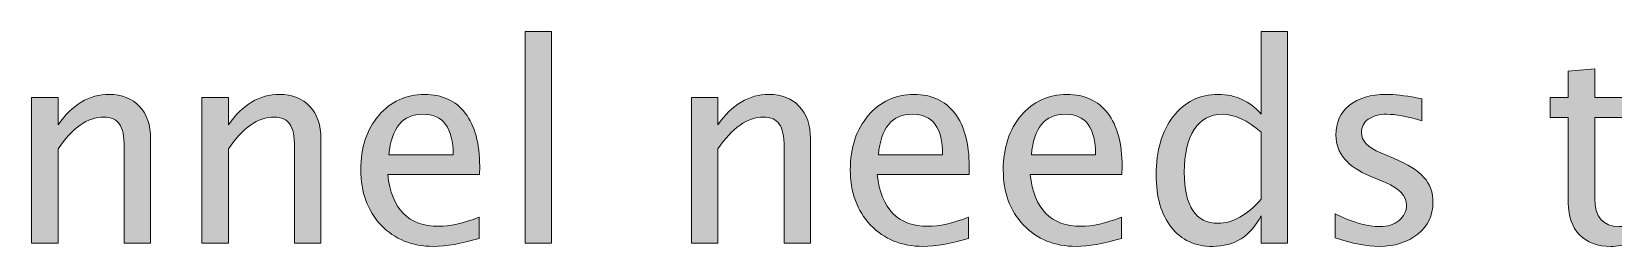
# Model space of a CAD drawing. Header units: inches. Extents: x 4 to 816, y 71 to 806.
# Drawn here: x 127.12 to 168.05, y 752.53 to 758.09 of the extents above; entities that cross this region are included whole.
import ezdxf

# ---------------------------------------------------------------- set-up
doc = ezdxf.new("R2010")
doc.units = ezdxf.units.IN
doc.header["$MEASUREMENT"] = 0
doc.layers.add('Layer 1', color=7, linetype='Continuous')

# ---------------------------------------------------------------- blocks, each defined once
blk = doc.blocks.new('block 344')
at = {"layer": 'Layer 1', "true_color": 0x231f20}
h = blk.add_hatch(color=250, dxfattribs=at)
h.dxf.hatch_style = 2
h.paths.add_polyline_path([(139.895, 752.614), (139.895, 758.09), (140.578, 758.09), (140.578, 752.614)])
h = blk.add_hatch(color=250, dxfattribs=at)
h.dxf.hatch_style = 2
edge = h.paths.add_edge_path()
edge.add_spline(control_points=[(158.937, 752.614), (158.937, 752.614), (158.937, 753.321), (158.937, 753.321), (158.659, 752.792), (158.24, 752.527), (157.68, 752.527), (157.226, 752.527), (156.869, 752.693), (156.609, 753.023), (156.349, 753.354), (156.218, 753.806), (156.218, 754.379), (156.218, 755.006), (156.366, 755.51), (156.661, 755.891), (156.956, 756.273), (157.344, 756.463), (157.826, 756.463), (158.273, 756.463), (158.643, 756.293), (158.937, 755.95), (158.937, 755.95), (158.937, 758.09), (158.937, 758.09), (158.937, 758.09), (159.62, 758.09), (159.62, 758.09), (159.62, 758.09), (159.62, 752.614), (159.62, 752.614), (159.62, 752.614), (158.937, 752.614), (158.937, 752.614)], knot_values=[0, 0, 0, 0, 1, 1, 1, 2, 2, 2, 3, 3, 3, 4, 4, 4, 5, 5, 5, 6, 6, 6, 7, 7, 7, 8, 8, 8, 9, 9, 9, 10, 10, 10, 11, 11, 11, 11], degree=3, periodic=1)
edge = h.paths.add_edge_path()
edge.add_spline(control_points=[(158.937, 755.482), (158.583, 755.794), (158.247, 755.95), (157.93, 755.95), (157.617, 755.95), (157.375, 755.819), (157.204, 755.558), (157.032, 755.297), (156.946, 754.927), (156.946, 754.449), (156.946, 753.568), (157.238, 753.128), (157.822, 753.128), (158.202, 753.128), (158.573, 753.334), (158.937, 753.748), (158.937, 753.748), (158.937, 755.482), (158.937, 755.482)], knot_values=[0, 0, 0, 0, 1, 1, 1, 2, 2, 2, 3, 3, 3, 4, 4, 4, 5, 5, 5, 6, 6, 6, 6], degree=3, periodic=1)
h = blk.add_hatch(color=250, dxfattribs=at)
h.dxf.hatch_style = 2
edge = h.paths.add_edge_path()
edge.add_spline(control_points=[(168.533, 752.614), (168.322, 752.556), (168.139, 752.527), (167.985, 752.527), (167.638, 752.527), (167.367, 752.627), (167.173, 752.826), (166.979, 753.024), (166.882, 753.301), (166.882, 753.655), (166.882, 753.655), (166.882, 755.867), (166.882, 755.867), (166.882, 755.867), (166.41, 755.867), (166.41, 755.867), (166.41, 755.867), (166.41, 756.38), (166.41, 756.38), (166.41, 756.38), (166.882, 756.38), (166.882, 756.38), (166.882, 756.38), (166.882, 757.064), (166.882, 757.064), (166.882, 757.064), (167.565, 757.129), (167.565, 757.129), (167.565, 757.129), (167.565, 756.38), (167.565, 756.38), (167.565, 756.38), (168.55, 756.38), (168.55, 756.38), (168.55, 756.38), (168.55, 755.867), (168.55, 755.867), (168.55, 755.867), (167.565, 755.867), (167.565, 755.867), (167.565, 755.867), (167.565, 753.779), (167.565, 753.779), (167.565, 753.287), (167.778, 753.041), (168.203, 753.041), (168.293, 753.041), (168.403, 753.056), (168.533, 753.086), (168.533, 753.086), (168.533, 752.614), (168.533, 752.614)], knot_values=[0, 0, 0, 0, 1, 1, 1, 2, 2, 2, 3, 3, 3, 4, 4, 4, 5, 5, 5, 6, 6, 6, 7, 7, 7, 8, 8, 8, 9, 9, 9, 10, 10, 10, 11, 11, 11, 12, 12, 12, 13, 13, 13, 14, 14, 14, 15, 15, 15, 16, 16, 16, 17, 17, 17, 17], degree=3, periodic=1)
h = blk.add_hatch(color=250, dxfattribs=at)
h.dxf.hatch_style = 2
edge = h.paths.add_edge_path()
edge.add_spline(control_points=[(127.123, 752.614), (127.123, 752.614), (127.123, 756.38), (127.123, 756.38), (127.123, 756.38), (127.806, 756.38), (127.806, 756.38), (127.806, 756.38), (127.806, 755.673), (127.806, 755.673), (128.167, 756.2), (128.609, 756.463), (129.131, 756.463), (129.459, 756.463), (129.72, 756.36), (129.913, 756.153), (130.106, 755.946), (130.203, 755.668), (130.203, 755.319), (130.203, 755.319), (130.203, 752.614), (130.203, 752.614), (130.203, 752.614), (129.52, 752.614), (129.52, 752.614), (129.52, 752.614), (129.52, 755.097), (129.52, 755.097), (129.52, 755.377), (129.479, 755.576), (129.396, 755.695), (129.314, 755.814), (129.179, 755.874), (128.989, 755.874), (128.571, 755.874), (128.176, 755.6), (127.806, 755.052), (127.806, 755.052), (127.806, 752.614), (127.806, 752.614), (127.806, 752.614), (127.123, 752.614), (127.123, 752.614)], knot_values=[0, 0, 0, 0, 1, 1, 1, 2, 2, 2, 3, 3, 3, 4, 4, 4, 5, 5, 5, 6, 6, 6, 7, 7, 7, 8, 8, 8, 9, 9, 9, 10, 10, 10, 11, 11, 11, 12, 12, 12, 13, 13, 13, 14, 14, 14, 14], degree=3, periodic=1)
h = blk.add_hatch(color=250, dxfattribs=at)
h.dxf.hatch_style = 2
edge = h.paths.add_edge_path()
edge.add_spline(control_points=[(131.531, 752.614), (131.531, 752.614), (131.531, 756.38), (131.531, 756.38), (131.531, 756.38), (132.214, 756.38), (132.214, 756.38), (132.214, 756.38), (132.214, 755.673), (132.214, 755.673), (132.575, 756.2), (133.016, 756.463), (133.539, 756.463), (133.867, 756.463), (134.128, 756.36), (134.321, 756.153), (134.514, 755.946), (134.61, 755.668), (134.61, 755.319), (134.61, 755.319), (134.61, 752.614), (134.61, 752.614), (134.61, 752.614), (133.927, 752.614), (133.927, 752.614), (133.927, 752.614), (133.927, 755.097), (133.927, 755.097), (133.927, 755.377), (133.886, 755.576), (133.804, 755.695), (133.722, 755.814), (133.586, 755.874), (133.397, 755.874), (132.978, 755.874), (132.584, 755.6), (132.214, 755.052), (132.214, 755.052), (132.214, 752.614), (132.214, 752.614), (132.214, 752.614), (131.531, 752.614), (131.531, 752.614)], knot_values=[0, 0, 0, 0, 1, 1, 1, 2, 2, 2, 3, 3, 3, 4, 4, 4, 5, 5, 5, 6, 6, 6, 7, 7, 7, 8, 8, 8, 9, 9, 9, 10, 10, 10, 11, 11, 11, 12, 12, 12, 13, 13, 13, 14, 14, 14, 14], degree=3, periodic=1)
h = blk.add_hatch(color=250, dxfattribs=at)
h.dxf.hatch_style = 2
edge = h.paths.add_edge_path()
edge.add_spline(control_points=[(138.699, 752.735), (138.241, 752.597), (137.849, 752.527), (137.523, 752.527), (136.966, 752.527), (136.513, 752.712), (136.164, 753.08), (135.815, 753.449), (135.64, 753.926), (135.64, 754.513), (135.64, 755.083), (135.795, 755.551), (136.103, 755.916), (136.412, 756.281), (136.807, 756.463), (137.287, 756.463), (137.743, 756.463), (138.095, 756.301), (138.343, 755.976), (138.592, 755.651), (138.716, 755.191), (138.716, 754.594), (138.716, 754.594), (138.713, 754.386), (138.713, 754.386), (138.713, 754.386), (136.337, 754.386), (136.337, 754.386), (136.437, 753.494), (136.875, 753.048), (137.652, 753.048), (137.936, 753.048), (138.285, 753.125), (138.699, 753.28), (138.699, 753.28), (138.699, 752.735), (138.699, 752.735)], knot_values=[0, 0, 0, 0, 1, 1, 1, 2, 2, 2, 3, 3, 3, 4, 4, 4, 5, 5, 5, 6, 6, 6, 7, 7, 7, 8, 8, 8, 9, 9, 9, 10, 10, 10, 11, 11, 11, 12, 12, 12, 12], degree=3, periodic=1)
edge = h.paths.add_edge_path()
edge.add_spline(control_points=[(136.368, 754.899), (136.368, 754.899), (138.03, 754.899), (138.03, 754.899), (138.03, 755.6), (137.768, 755.95), (137.246, 755.95), (136.721, 755.95), (136.429, 755.6), (136.368, 754.899)], knot_values=[0, 0, 0, 0, 1, 1, 1, 2, 2, 2, 3, 3, 3, 3], degree=3, periodic=1)
h = blk.add_hatch(color=250, dxfattribs=at)
h.dxf.hatch_style = 2
edge = h.paths.add_edge_path()
edge.add_spline(control_points=[(144.195, 752.614), (144.195, 752.614), (144.195, 756.38), (144.195, 756.38), (144.195, 756.38), (144.878, 756.38), (144.878, 756.38), (144.878, 756.38), (144.878, 755.673), (144.878, 755.673), (145.239, 756.2), (145.681, 756.463), (146.203, 756.463), (146.531, 756.463), (146.792, 756.36), (146.985, 756.153), (147.178, 755.946), (147.275, 755.668), (147.275, 755.319), (147.275, 755.319), (147.275, 752.614), (147.275, 752.614), (147.275, 752.614), (146.592, 752.614), (146.592, 752.614), (146.592, 752.614), (146.592, 755.097), (146.592, 755.097), (146.592, 755.377), (146.551, 755.576), (146.468, 755.695), (146.386, 755.814), (146.251, 755.874), (146.061, 755.874), (145.643, 755.874), (145.248, 755.6), (144.878, 755.052), (144.878, 755.052), (144.878, 752.614), (144.878, 752.614), (144.878, 752.614), (144.195, 752.614), (144.195, 752.614)], knot_values=[0, 0, 0, 0, 1, 1, 1, 2, 2, 2, 3, 3, 3, 4, 4, 4, 5, 5, 5, 6, 6, 6, 7, 7, 7, 8, 8, 8, 9, 9, 9, 10, 10, 10, 11, 11, 11, 12, 12, 12, 13, 13, 13, 14, 14, 14, 14], degree=3, periodic=1)
h = blk.add_hatch(color=250, dxfattribs=at)
h.dxf.hatch_style = 2
edge = h.paths.add_edge_path()
edge.add_spline(control_points=[(151.363, 752.735), (150.906, 752.597), (150.514, 752.527), (150.188, 752.527), (149.631, 752.527), (149.177, 752.712), (148.828, 753.08), (148.479, 753.449), (148.305, 753.926), (148.305, 754.513), (148.305, 755.083), (148.459, 755.551), (148.768, 755.916), (149.076, 756.281), (149.471, 756.463), (149.952, 756.463), (150.407, 756.463), (150.759, 756.301), (151.008, 755.976), (151.256, 755.651), (151.381, 755.191), (151.381, 754.594), (151.381, 754.594), (151.377, 754.386), (151.377, 754.386), (151.377, 754.386), (149.002, 754.386), (149.002, 754.386), (149.101, 753.494), (149.539, 753.048), (150.316, 753.048), (150.6, 753.048), (150.949, 753.125), (151.363, 753.28), (151.363, 753.28), (151.363, 752.735), (151.363, 752.735)], knot_values=[0, 0, 0, 0, 1, 1, 1, 2, 2, 2, 3, 3, 3, 4, 4, 4, 5, 5, 5, 6, 6, 6, 7, 7, 7, 8, 8, 8, 9, 9, 9, 10, 10, 10, 11, 11, 11, 12, 12, 12, 12], degree=3, periodic=1)
edge = h.paths.add_edge_path()
edge.add_spline(control_points=[(149.033, 754.899), (149.033, 754.899), (150.694, 754.899), (150.694, 754.899), (150.694, 755.6), (150.433, 755.95), (149.91, 755.95), (149.386, 755.95), (149.093, 755.6), (149.033, 754.899)], knot_values=[0, 0, 0, 0, 1, 1, 1, 2, 2, 2, 3, 3, 3, 3], degree=3, periodic=1)
h = blk.add_hatch(color=250, dxfattribs=at)
h.dxf.hatch_style = 2
edge = h.paths.add_edge_path()
edge.add_spline(control_points=[(155.32, 752.735), (154.863, 752.597), (154.471, 752.527), (154.145, 752.527), (153.588, 752.527), (153.134, 752.712), (152.785, 753.08), (152.436, 753.449), (152.262, 753.926), (152.262, 754.513), (152.262, 755.083), (152.416, 755.551), (152.725, 755.916), (153.033, 756.281), (153.428, 756.463), (153.909, 756.463), (154.364, 756.463), (154.716, 756.301), (154.965, 755.976), (155.213, 755.651), (155.338, 755.191), (155.338, 754.594), (155.338, 754.594), (155.334, 754.386), (155.334, 754.386), (155.334, 754.386), (152.959, 754.386), (152.959, 754.386), (153.058, 753.494), (153.496, 753.048), (154.273, 753.048), (154.557, 753.048), (154.906, 753.125), (155.32, 753.28), (155.32, 753.28), (155.32, 752.735), (155.32, 752.735)], knot_values=[0, 0, 0, 0, 1, 1, 1, 2, 2, 2, 3, 3, 3, 4, 4, 4, 5, 5, 5, 6, 6, 6, 7, 7, 7, 8, 8, 8, 9, 9, 9, 10, 10, 10, 11, 11, 11, 12, 12, 12, 12], degree=3, periodic=1)
edge = h.paths.add_edge_path()
edge.add_spline(control_points=[(152.99, 754.899), (152.99, 754.899), (154.651, 754.899), (154.651, 754.899), (154.651, 755.6), (154.39, 755.95), (153.867, 755.95), (153.342, 755.95), (153.05, 755.6), (152.99, 754.899)], knot_values=[0, 0, 0, 0, 1, 1, 1, 2, 2, 2, 3, 3, 3, 3], degree=3, periodic=1)
h = blk.add_hatch(color=250, dxfattribs=at)
h.dxf.hatch_style = 2
edge = h.paths.add_edge_path()
edge.add_spline(control_points=[(160.848, 752.746), (160.848, 752.746), (160.848, 753.373), (160.848, 753.373), (161.294, 753.152), (161.682, 753.041), (162.013, 753.041), (162.21, 753.041), (162.373, 753.094), (162.502, 753.2), (162.631, 753.307), (162.696, 753.44), (162.696, 753.599), (162.696, 753.832), (162.515, 754.026), (162.152, 754.178), (162.152, 754.178), (161.753, 754.348), (161.753, 754.348), (161.163, 754.593), (160.869, 754.946), (160.869, 755.406), (160.869, 755.734), (160.985, 755.992), (161.217, 756.181), (161.45, 756.369), (161.768, 756.463), (162.173, 756.463), (162.383, 756.463), (162.643, 756.434), (162.953, 756.377), (162.953, 756.377), (163.095, 756.349), (163.095, 756.349), (163.095, 756.349), (163.095, 755.78), (163.095, 755.78), (162.714, 755.894), (162.41, 755.95), (162.183, 755.95), (161.984, 755.95), (161.825, 755.907), (161.706, 755.82), (161.587, 755.733), (161.528, 755.617), (161.528, 755.472), (161.528, 755.266), (161.694, 755.093), (162.027, 754.951), (162.027, 754.951), (162.356, 754.813), (162.356, 754.813), (162.729, 754.655), (162.992, 754.49), (163.147, 754.315), (163.302, 754.141), (163.379, 753.923), (163.379, 753.661), (163.379, 753.331), (163.249, 753.059), (162.987, 752.846), (162.726, 752.634), (162.392, 752.527), (161.985, 752.527), (161.673, 752.527), (161.294, 752.6), (160.848, 752.746)], knot_values=[0, 0, 0, 0, 1, 1, 1, 2, 2, 2, 3, 3, 3, 4, 4, 4, 5, 5, 5, 6, 6, 6, 7, 7, 7, 8, 8, 8, 9, 9, 9, 10, 10, 10, 11, 11, 11, 12, 12, 12, 13, 13, 13, 14, 14, 14, 15, 15, 15, 16, 16, 16, 17, 17, 17, 18, 18, 18, 19, 19, 19, 20, 20, 20, 21, 21, 21, 22, 22, 22, 22], degree=3, periodic=1)
at = {"layer": 'Layer 1', "lineweight": 0}
blk.add_lwpolyline([(139.895, 752.614), (139.895, 758.09), (140.578, 758.09), (140.578, 752.614), (139.895, 752.614)], dxfattribs=at)
for points, knots in [([(158.937, 752.614), (158.937, 752.614), (158.937, 753.321), (158.937, 753.321), (158.659, 752.792), (158.24, 752.527), (157.68, 752.527), (157.226, 752.527), (156.869, 752.693), (156.609, 753.023), (156.349, 753.354), (156.218, 753.806), (156.218, 754.379), (156.218, 755.006), (156.366, 755.51), (156.661, 755.891), (156.956, 756.273), (157.344, 756.463), (157.826, 756.463), (158.273, 756.463), (158.643, 756.293), (158.937, 755.95), (158.937, 755.95), (158.937, 758.09), (158.937, 758.09), (158.937, 758.09), (159.62, 758.09), (159.62, 758.09), (159.62, 758.09), (159.62, 752.614), (159.62, 752.614), (159.62, 752.614), (158.937, 752.614), (158.937, 752.614)], [0, 0, 0, 0, 1, 1, 1, 2, 2, 2, 3, 3, 3, 4, 4, 4, 5, 5, 5, 6, 6, 6, 7, 7, 7, 8, 8, 8, 9, 9, 9, 10, 10, 10, 11, 11, 11, 11]), ([(168.533, 752.614), (168.322, 752.556), (168.139, 752.527), (167.985, 752.527), (167.638, 752.527), (167.367, 752.627), (167.173, 752.826), (166.979, 753.024), (166.882, 753.301), (166.882, 753.655), (166.882, 753.655), (166.882, 755.867), (166.882, 755.867), (166.882, 755.867), (166.41, 755.867), (166.41, 755.867), (166.41, 755.867), (166.41, 756.38), (166.41, 756.38), (166.41, 756.38), (166.882, 756.38), (166.882, 756.38), (166.882, 756.38), (166.882, 757.064), (166.882, 757.064), (166.882, 757.064), (167.565, 757.129), (167.565, 757.129), (167.565, 757.129), (167.565, 756.38), (167.565, 756.38), (167.565, 756.38), (168.55, 756.38), (168.55, 756.38), (168.55, 756.38), (168.55, 755.867), (168.55, 755.867), (168.55, 755.867), (167.565, 755.867), (167.565, 755.867), (167.565, 755.867), (167.565, 753.779), (167.565, 753.779), (167.565, 753.287), (167.778, 753.041), (168.203, 753.041), (168.293, 753.041), (168.403, 753.056), (168.533, 753.086), (168.533, 753.086), (168.533, 752.614), (168.533, 752.614)], [0, 0, 0, 0, 1, 1, 1, 2, 2, 2, 3, 3, 3, 4, 4, 4, 5, 5, 5, 6, 6, 6, 7, 7, 7, 8, 8, 8, 9, 9, 9, 10, 10, 10, 11, 11, 11, 12, 12, 12, 13, 13, 13, 14, 14, 14, 15, 15, 15, 16, 16, 16, 17, 17, 17, 17]), ([(127.123, 752.614), (127.123, 752.614), (127.123, 756.38), (127.123, 756.38), (127.123, 756.38), (127.806, 756.38), (127.806, 756.38), (127.806, 756.38), (127.806, 755.673), (127.806, 755.673), (128.167, 756.2), (128.609, 756.463), (129.131, 756.463), (129.459, 756.463), (129.72, 756.36), (129.913, 756.153), (130.106, 755.946), (130.203, 755.668), (130.203, 755.319), (130.203, 755.319), (130.203, 752.614), (130.203, 752.614), (130.203, 752.614), (129.52, 752.614), (129.52, 752.614), (129.52, 752.614), (129.52, 755.097), (129.52, 755.097), (129.52, 755.377), (129.479, 755.576), (129.396, 755.695), (129.314, 755.814), (129.179, 755.874), (128.989, 755.874), (128.571, 755.874), (128.176, 755.6), (127.806, 755.052), (127.806, 755.052), (127.806, 752.614), (127.806, 752.614), (127.806, 752.614), (127.123, 752.614), (127.123, 752.614)], [0, 0, 0, 0, 1, 1, 1, 2, 2, 2, 3, 3, 3, 4, 4, 4, 5, 5, 5, 6, 6, 6, 7, 7, 7, 8, 8, 8, 9, 9, 9, 10, 10, 10, 11, 11, 11, 12, 12, 12, 13, 13, 13, 14, 14, 14, 14]), ([(131.531, 752.614), (131.531, 752.614), (131.531, 756.38), (131.531, 756.38), (131.531, 756.38), (132.214, 756.38), (132.214, 756.38), (132.214, 756.38), (132.214, 755.673), (132.214, 755.673), (132.575, 756.2), (133.016, 756.463), (133.539, 756.463), (133.867, 756.463), (134.128, 756.36), (134.321, 756.153), (134.514, 755.946), (134.61, 755.668), (134.61, 755.319), (134.61, 755.319), (134.61, 752.614), (134.61, 752.614), (134.61, 752.614), (133.927, 752.614), (133.927, 752.614), (133.927, 752.614), (133.927, 755.097), (133.927, 755.097), (133.927, 755.377), (133.886, 755.576), (133.804, 755.695), (133.722, 755.814), (133.586, 755.874), (133.397, 755.874), (132.978, 755.874), (132.584, 755.6), (132.214, 755.052), (132.214, 755.052), (132.214, 752.614), (132.214, 752.614), (132.214, 752.614), (131.531, 752.614), (131.531, 752.614)], [0, 0, 0, 0, 1, 1, 1, 2, 2, 2, 3, 3, 3, 4, 4, 4, 5, 5, 5, 6, 6, 6, 7, 7, 7, 8, 8, 8, 9, 9, 9, 10, 10, 10, 11, 11, 11, 12, 12, 12, 13, 13, 13, 14, 14, 14, 14]), ([(138.699, 752.735), (138.241, 752.597), (137.849, 752.527), (137.523, 752.527), (136.966, 752.527), (136.513, 752.712), (136.164, 753.08), (135.815, 753.449), (135.64, 753.926), (135.64, 754.513), (135.64, 755.083), (135.795, 755.551), (136.103, 755.916), (136.412, 756.281), (136.807, 756.463), (137.287, 756.463), (137.743, 756.463), (138.095, 756.301), (138.343, 755.976), (138.592, 755.651), (138.716, 755.191), (138.716, 754.594), (138.716, 754.594), (138.713, 754.386), (138.713, 754.386), (138.713, 754.386), (136.337, 754.386), (136.337, 754.386), (136.437, 753.494), (136.875, 753.048), (137.652, 753.048), (137.936, 753.048), (138.285, 753.125), (138.699, 753.28), (138.699, 753.28), (138.699, 752.735), (138.699, 752.735)], [0, 0, 0, 0, 1, 1, 1, 2, 2, 2, 3, 3, 3, 4, 4, 4, 5, 5, 5, 6, 6, 6, 7, 7, 7, 8, 8, 8, 9, 9, 9, 10, 10, 10, 11, 11, 11, 12, 12, 12, 12]), ([(144.195, 752.614), (144.195, 752.614), (144.195, 756.38), (144.195, 756.38), (144.195, 756.38), (144.878, 756.38), (144.878, 756.38), (144.878, 756.38), (144.878, 755.673), (144.878, 755.673), (145.239, 756.2), (145.681, 756.463), (146.203, 756.463), (146.531, 756.463), (146.792, 756.36), (146.985, 756.153), (147.178, 755.946), (147.275, 755.668), (147.275, 755.319), (147.275, 755.319), (147.275, 752.614), (147.275, 752.614), (147.275, 752.614), (146.592, 752.614), (146.592, 752.614), (146.592, 752.614), (146.592, 755.097), (146.592, 755.097), (146.592, 755.377), (146.551, 755.576), (146.468, 755.695), (146.386, 755.814), (146.251, 755.874), (146.061, 755.874), (145.643, 755.874), (145.248, 755.6), (144.878, 755.052), (144.878, 755.052), (144.878, 752.614), (144.878, 752.614), (144.878, 752.614), (144.195, 752.614), (144.195, 752.614)], [0, 0, 0, 0, 1, 1, 1, 2, 2, 2, 3, 3, 3, 4, 4, 4, 5, 5, 5, 6, 6, 6, 7, 7, 7, 8, 8, 8, 9, 9, 9, 10, 10, 10, 11, 11, 11, 12, 12, 12, 13, 13, 13, 14, 14, 14, 14]), ([(151.363, 752.735), (150.906, 752.597), (150.514, 752.527), (150.188, 752.527), (149.631, 752.527), (149.177, 752.712), (148.828, 753.08), (148.479, 753.449), (148.305, 753.926), (148.305, 754.513), (148.305, 755.083), (148.459, 755.551), (148.768, 755.916), (149.076, 756.281), (149.471, 756.463), (149.952, 756.463), (150.407, 756.463), (150.759, 756.301), (151.008, 755.976), (151.256, 755.651), (151.381, 755.191), (151.381, 754.594), (151.381, 754.594), (151.377, 754.386), (151.377, 754.386), (151.377, 754.386), (149.002, 754.386), (149.002, 754.386), (149.101, 753.494), (149.539, 753.048), (150.316, 753.048), (150.6, 753.048), (150.949, 753.125), (151.363, 753.28), (151.363, 753.28), (151.363, 752.735), (151.363, 752.735)], [0, 0, 0, 0, 1, 1, 1, 2, 2, 2, 3, 3, 3, 4, 4, 4, 5, 5, 5, 6, 6, 6, 7, 7, 7, 8, 8, 8, 9, 9, 9, 10, 10, 10, 11, 11, 11, 12, 12, 12, 12]), ([(155.32, 752.735), (154.863, 752.597), (154.471, 752.527), (154.145, 752.527), (153.588, 752.527), (153.134, 752.712), (152.785, 753.08), (152.436, 753.449), (152.262, 753.926), (152.262, 754.513), (152.262, 755.083), (152.416, 755.551), (152.725, 755.916), (153.033, 756.281), (153.428, 756.463), (153.909, 756.463), (154.364, 756.463), (154.716, 756.301), (154.965, 755.976), (155.213, 755.651), (155.338, 755.191), (155.338, 754.594), (155.338, 754.594), (155.334, 754.386), (155.334, 754.386), (155.334, 754.386), (152.959, 754.386), (152.959, 754.386), (153.058, 753.494), (153.496, 753.048), (154.273, 753.048), (154.557, 753.048), (154.906, 753.125), (155.32, 753.28), (155.32, 753.28), (155.32, 752.735), (155.32, 752.735)], [0, 0, 0, 0, 1, 1, 1, 2, 2, 2, 3, 3, 3, 4, 4, 4, 5, 5, 5, 6, 6, 6, 7, 7, 7, 8, 8, 8, 9, 9, 9, 10, 10, 10, 11, 11, 11, 12, 12, 12, 12]), ([(160.848, 752.746), (160.848, 752.746), (160.848, 753.373), (160.848, 753.373), (161.294, 753.152), (161.682, 753.041), (162.013, 753.041), (162.21, 753.041), (162.373, 753.094), (162.502, 753.2), (162.631, 753.307), (162.696, 753.44), (162.696, 753.599), (162.696, 753.832), (162.515, 754.026), (162.152, 754.178), (162.152, 754.178), (161.753, 754.348), (161.753, 754.348), (161.163, 754.593), (160.869, 754.946), (160.869, 755.406), (160.869, 755.734), (160.985, 755.992), (161.217, 756.181), (161.45, 756.369), (161.768, 756.463), (162.173, 756.463), (162.383, 756.463), (162.643, 756.434), (162.953, 756.377), (162.953, 756.377), (163.095, 756.349), (163.095, 756.349), (163.095, 756.349), (163.095, 755.78), (163.095, 755.78), (162.714, 755.894), (162.41, 755.95), (162.183, 755.95), (161.984, 755.95), (161.825, 755.907), (161.706, 755.82), (161.587, 755.733), (161.528, 755.617), (161.528, 755.472), (161.528, 755.266), (161.694, 755.093), (162.027, 754.951), (162.027, 754.951), (162.356, 754.813), (162.356, 754.813), (162.729, 754.655), (162.992, 754.49), (163.147, 754.315), (163.302, 754.141), (163.379, 753.923), (163.379, 753.661), (163.379, 753.331), (163.249, 753.059), (162.987, 752.846), (162.726, 752.634), (162.392, 752.527), (161.985, 752.527), (161.673, 752.527), (161.294, 752.6), (160.848, 752.746)], [0, 0, 0, 0, 1, 1, 1, 2, 2, 2, 3, 3, 3, 4, 4, 4, 5, 5, 5, 6, 6, 6, 7, 7, 7, 8, 8, 8, 9, 9, 9, 10, 10, 10, 11, 11, 11, 12, 12, 12, 13, 13, 13, 14, 14, 14, 15, 15, 15, 16, 16, 16, 17, 17, 17, 18, 18, 18, 19, 19, 19, 20, 20, 20, 21, 21, 21, 22, 22, 22, 22]), ([(136.368, 754.899), (136.368, 754.899), (138.03, 754.899), (138.03, 754.899), (138.03, 755.6), (137.768, 755.95), (137.246, 755.95), (136.721, 755.95), (136.429, 755.6), (136.368, 754.899)], [0, 0, 0, 0, 1, 1, 1, 2, 2, 2, 3, 3, 3, 3]), ([(149.033, 754.899), (149.033, 754.899), (150.694, 754.899), (150.694, 754.899), (150.694, 755.6), (150.433, 755.95), (149.91, 755.95), (149.386, 755.95), (149.093, 755.6), (149.033, 754.899)], [0, 0, 0, 0, 1, 1, 1, 2, 2, 2, 3, 3, 3, 3]), ([(152.99, 754.899), (152.99, 754.899), (154.651, 754.899), (154.651, 754.899), (154.651, 755.6), (154.39, 755.95), (153.867, 755.95), (153.342, 755.95), (153.05, 755.6), (152.99, 754.899)], [0, 0, 0, 0, 1, 1, 1, 2, 2, 2, 3, 3, 3, 3]), ([(158.937, 755.482), (158.583, 755.794), (158.247, 755.95), (157.93, 755.95), (157.617, 755.95), (157.375, 755.819), (157.204, 755.558), (157.032, 755.297), (156.946, 754.927), (156.946, 754.449), (156.946, 753.568), (157.238, 753.128), (157.822, 753.128), (158.202, 753.128), (158.573, 753.334), (158.937, 753.748), (158.937, 753.748), (158.937, 755.482), (158.937, 755.482)], [0, 0, 0, 0, 1, 1, 1, 2, 2, 2, 3, 3, 3, 4, 4, 4, 5, 5, 5, 6, 6, 6, 6])]:
    blk.add_open_spline(points, degree=3, knots=knots, dxfattribs=at)
blk = doc.blocks.new('block 343')
at = {"layer": 'Layer 1'}
blk.add_blockref('block 344', (0, 0), dxfattribs=at)

msp = doc.modelspace()

# ---------------------------------------------------------------- block references
at = {"layer": 'Layer 1'}
msp.add_blockref('block 343', (0, 0), dxfattribs=at)

doc.saveas('drawing.dxf')
